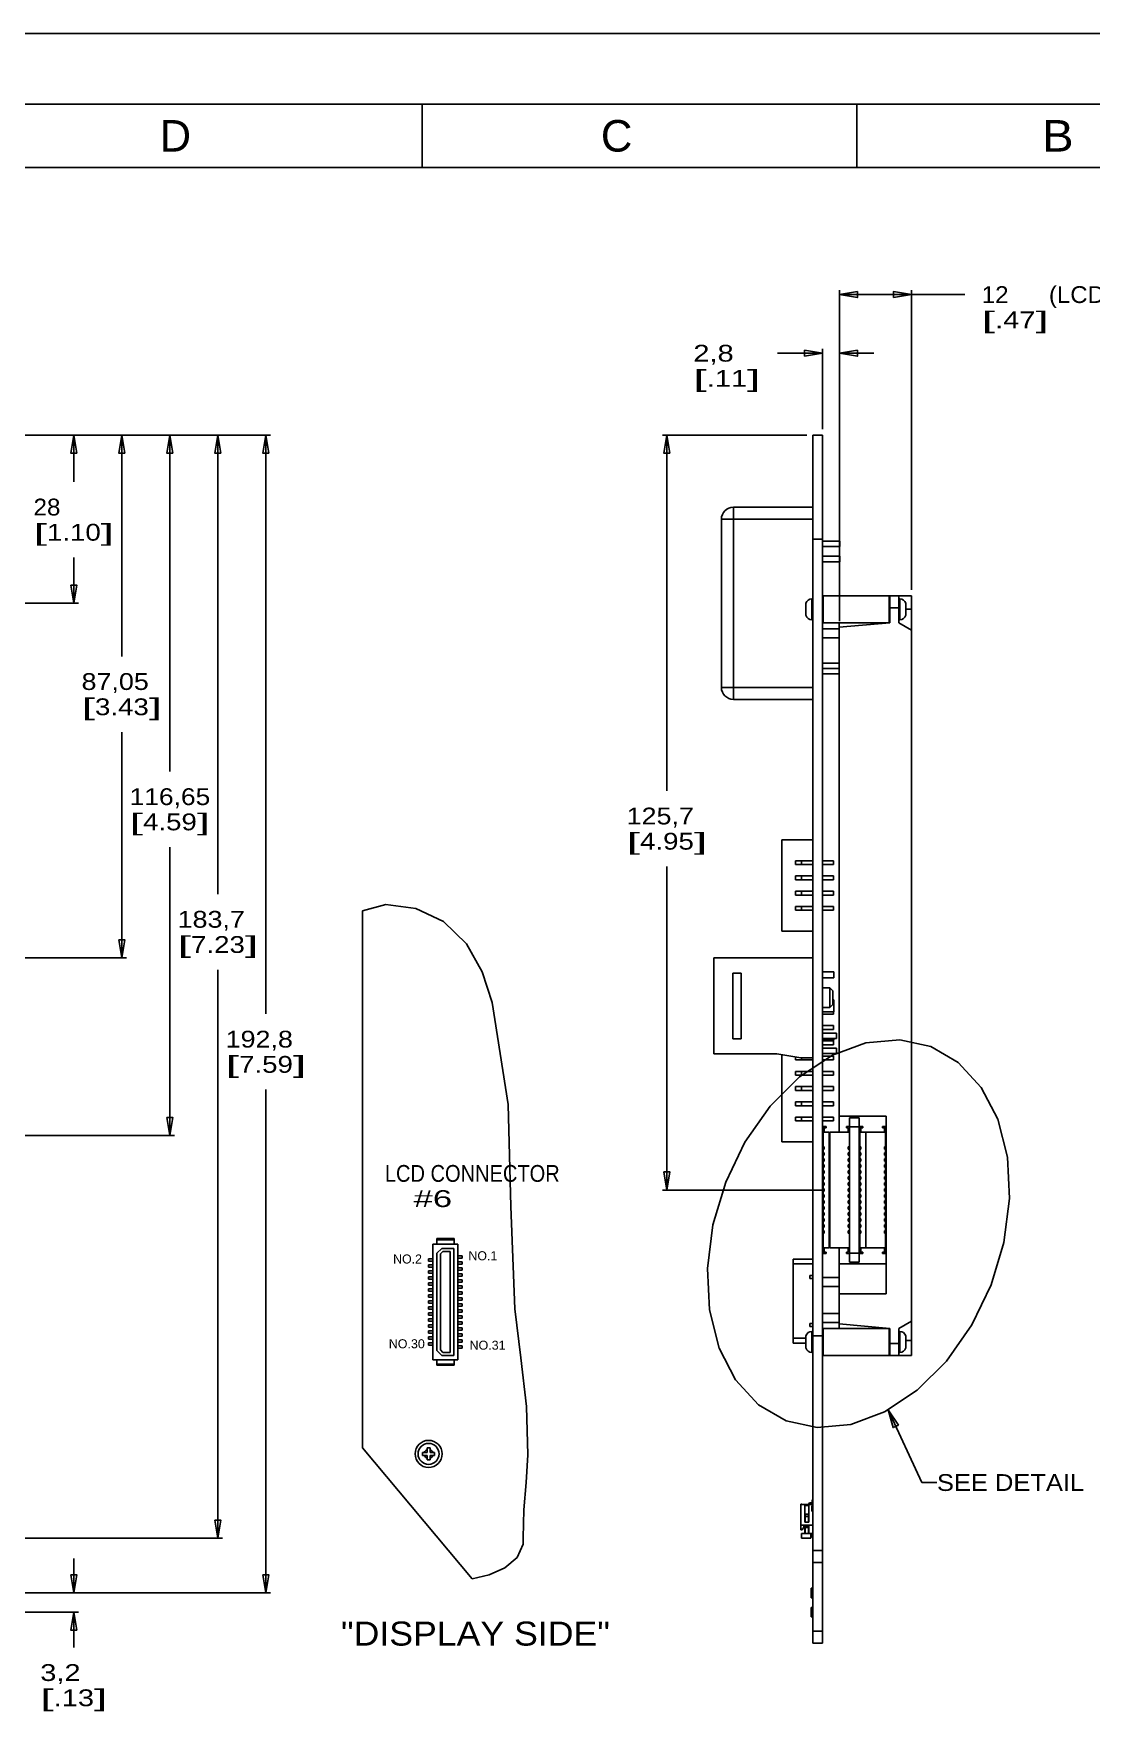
# Model space of a CAD drawing. Extents: x 0 to 187562, y 0 to 215336.
# Drawn here: x 304.3 to 480.5, y 140.6 to 420 of the extents above; entities that cross this region are included whole.
import ezdxf
from ezdxf.enums import TextEntityAlignment as Align

# ---------------------------------------------------------------- set-up
doc = ezdxf.new("R2010")
doc.units = 0
doc.header["$LTSCALE"] = 32.67
doc.header["$MEASUREMENT"] = 0
doc.layers.get('0').update_dxf_attribs({"linetype": 'CONTINUOUS'})
doc.styles.get("Standard").update_dxf_attribs({"font": 'txt', "width": 0.8})
doc.dimstyles.new('DIMSTYLE_1', dxfattribs={"dimtxt": 2.8, "dimasz": 3, "dimexe": 0.18, "dimexo": 0.0625, "dimgap": 0.09, "dimtad": 0, "dimtih": 1, "dimtoh": 1, "dimdsep": 46, "dimtxsty": 'Standard', "dimcen": 0.09, "dimadec": 0, "dimazin": 0, "dimtfac": 1, "dimtofl": 0, "dimtmove": 0, "dimatfit": 3, "dimfxl": 0, "dimtolj": 1, "dimarcsym": 0})

# ---------------------------------------------------------------- blocks, each defined once
blk = doc.blocks.new('*D2')
at = {"color": 2, "linetype": 'Continuous'}
for p, q in [((272.01, 353.12), (311.76, 353.12)), ((311.01, 353.12), (311.01, 345.35)), ((311.01, 325.12), (311.01, 332.75)), ((216.86, 325.12), (311.76, 325.12))]:
    blk.add_line(p, q, dxfattribs=at)
for points in [[(311.51, 350.12), (311.01, 353.12), (310.51, 350.12), (311.51, 350.12)], [(310.51, 328.12), (311.01, 325.12), (311.51, 328.12), (310.51, 328.12)]]:
    blk.add_lwpolyline(points, dxfattribs=at)
for s, width, p, p2 in [('28', 0.96, (304.29, 339.75), (308.77, 339.75)), ('[', 2.4, (304.29, 335.55), (306.53, 335.55)), ('1.10', 1.476923, (306.53, 335.55), (315.49, 335.55)), (']', 2.4, (315.49, 335.55), (317.73, 335.55))]:
    blk.add_text(s, height=2.8, dxfattribs=dict(at, width=width)).set_placement(p, p2, align=Align.FIT)
blk = doc.blocks.new('*D3')
at = {"color": 2, "linetype": 'Continuous'}
for p, q in [((272.01, 353.12), (319.76, 353.12)), ((319.01, 353.12), (319.01, 316.29)), ((319.01, 266.07), (319.01, 303.69)), ((208.82, 266.07), (319.76, 266.07))]:
    blk.add_line(p, q, dxfattribs=at)
for points in [[(319.51, 350.12), (319.01, 353.12), (318.51, 350.12), (319.51, 350.12)], [(318.51, 269.07), (319.01, 266.07), (319.51, 269.07), (318.51, 269.07)]]:
    blk.add_lwpolyline(points, dxfattribs=at)
blk.add_text('87,05', height=2.8, dxfattribs=at).set_placement((312.29, 310.69), (323.49, 310.69), align=Align.FIT)
for s, width, p, p2 in [('[', 2.4, (312.29, 306.49), (314.53, 306.49)), ('3.43', 1.066667, (314.53, 306.49), (323.49, 306.49)), (']', 2.4, (323.49, 306.49), (325.73, 306.49))]:
    blk.add_text(s, height=2.8, dxfattribs=dict(at, width=width)).set_placement(p, p2, align=Align.FIT)
blk = doc.blocks.new('*D5')
at = {"color": 2, "linetype": 'Continuous'}
for p, q in [((272.01, 353.12), (343.76, 353.12)), ((343.01, 353.12), (343.01, 256.74)), ((343.01, 160.32), (343.01, 244.14)), ((198.61, 160.32), (343.76, 160.32))]:
    blk.add_line(p, q, dxfattribs=at)
for points in [[(343.51, 350.12), (343.01, 353.12), (342.51, 350.12), (343.51, 350.12)], [(342.51, 163.32), (343.01, 160.32), (343.51, 163.32), (342.51, 163.32)]]:
    blk.add_lwpolyline(points, dxfattribs=at)
for s, width, p, p2 in [('192,8', 1.043478, (336.29, 251.14), (347.49, 251.14)), ('[', 2.4, (336.29, 246.94), (338.53, 246.94)), ('7.59', 1.066667, (338.53, 246.94), (347.49, 246.94)), (']', 2.4, (347.49, 246.94), (349.73, 246.94))]:
    blk.add_text(s, height=2.8, dxfattribs=dict(at, width=width)).set_placement(p, p2, align=Align.FIT)
blk = doc.blocks.new('*D6')
at = {"color": 2, "linetype": 'Continuous'}
for p, q in [((311.01, 160.32), (311.01, 166.07)), ((198.61, 160.32), (311.76, 160.32)), ((198.61, 157.12), (311.76, 157.12)), ((311.01, 157.12), (311.01, 151.26))]:
    blk.add_line(p, q, dxfattribs=at)
for points in [[(310.51, 163.32), (311.01, 160.32), (311.51, 163.32), (310.51, 163.32)], [(311.51, 154.12), (311.01, 157.12), (310.51, 154.12), (311.51, 154.12)]]:
    blk.add_lwpolyline(points, dxfattribs=at)
for s, width, p, p2 in [('3,2', 1.107692, (305.41, 145.66), (312.13, 145.66)), ('[', 2.4, (305.41, 141.46), (307.65, 141.46)), ('.13', 1.44, (307.65, 141.46), (314.37, 141.46)), (']', 2.4, (314.37, 141.46), (316.61, 141.46))]:
    blk.add_text(s, height=2.8, dxfattribs=dict(at, width=width)).set_placement(p, p2, align=Align.FIT)
blk = doc.blocks.new('*D13')
at = {"color": 2, "linetype": 'Continuous'}
for p, q in [((435.71, 366.77), (428.19, 366.77)), ((435.71, 354.12), (435.71, 367.52)), ((438.51, 322.14), (438.51, 367.52)), ((438.51, 366.77), (444.26, 366.77))]:
    blk.add_line(p, q, dxfattribs=at)
for points in [[(432.71, 366.27), (435.71, 366.77), (432.71, 367.27), (432.71, 366.27)], [(441.51, 367.27), (438.51, 366.77), (441.51, 366.27), (441.51, 367.27)]]:
    blk.add_lwpolyline(points, dxfattribs=at)
for s, width, p, p2 in [('2,8', 1.107692, (414.19, 365.37), (420.91, 365.37)), ('[', 2.4, (414.19, 361.17), (416.43, 361.17)), ('.11', 1.8, (416.43, 361.17), (423.15, 361.17)), (']', 2.4, (423.15, 361.17), (425.39, 361.17))]:
    blk.add_text(s, height=2.8, dxfattribs=dict(at, width=width)).set_placement(p, p2, align=Align.FIT)
blk = doc.blocks.new('*D14')
at = {"color": 2, "linetype": 'Continuous'}
for p, q in [((438.51, 322.14), (438.51, 377.28)), ((450.51, 327.37), (450.51, 377.28)), ((438.51, 376.53), (444.51, 376.53)), ((450.51, 376.53), (444.51, 376.53)), ((444.51, 376.53), (459.42, 376.53))]:
    blk.add_line(p, q, dxfattribs=at)
for points in [[(441.51, 377.03), (438.51, 376.53), (441.51, 376.03), (441.51, 377.03)], [(447.51, 376.03), (450.51, 376.53), (447.51, 377.03), (447.51, 376.03)]]:
    blk.add_lwpolyline(points, dxfattribs=at)
for s, width, p, p2 in [('12', 1.2, (462.22, 375.13), (466.7, 375.13)), ('(LCD HEIGHT)', 0.9, (473.42, 375.13), (500.3, 375.13)), ('[', 2.4, (462.22, 370.93), (464.46, 370.93)), ('.47', 1.2, (464.46, 370.93), (471.18, 370.93)), (']', 2.4, (471.18, 370.93), (473.42, 370.93))]:
    blk.add_text(s, height=2.8, dxfattribs=dict(at, width=width)).set_placement(p, p2, align=Align.FIT)
blk = doc.blocks.new('*D18')
at = {"color": 2, "linetype": 'Continuous'}
for p, q in [((272.01, 353.12), (327.76, 353.12)), ((327.01, 353.12), (327.01, 297.12)), ((327.01, 236.47), (327.01, 284.52)), ((288.21, 236.47), (327.76, 236.47))]:
    blk.add_line(p, q, dxfattribs=at)
for points in [[(327.51, 350.12), (327.01, 353.12), (326.51, 350.12), (327.51, 350.12)], [(326.51, 239.47), (327.01, 236.47), (327.51, 239.47), (326.51, 239.47)]]:
    blk.add_lwpolyline(points, dxfattribs=at)
for s, width, p, p2 in [('116,65', 1.066667, (320.29, 291.52), (333.73, 291.52)), ('[', 2.4, (320.29, 287.32), (322.53, 287.32)), ('4.59', 1.066667, (322.53, 287.32), (331.49, 287.32)), (']', 2.4, (331.49, 287.32), (333.73, 287.32))]:
    blk.add_text(s, height=2.8, dxfattribs=dict(at, width=width)).set_placement(p, p2, align=Align.FIT)
blk = doc.blocks.new('*D19')
at = {"color": 2, "linetype": 'Continuous'}
for p, q in [((272.01, 353.12), (335.76, 353.12)), ((335.01, 353.12), (335.01, 276.7)), ((335.01, 169.42), (335.01, 264.1)), ((165.49, 169.42), (335.76, 169.42))]:
    blk.add_line(p, q, dxfattribs=at)
for points in [[(335.51, 350.12), (335.01, 353.12), (334.51, 350.12), (335.51, 350.12)], [(334.51, 172.42), (335.01, 169.42), (335.51, 172.42), (334.51, 172.42)]]:
    blk.add_lwpolyline(points, dxfattribs=at)
for s, width, p, p2 in [('183,7', 1.043478, (328.29, 271.1), (339.49, 271.1)), ('[', 2.4, (328.29, 266.9), (330.53, 266.9)), ('7.23', 1.066667, (330.53, 266.9), (339.49, 266.9)), (']', 2.4, (339.49, 266.9), (341.73, 266.9))]:
    blk.add_text(s, height=2.8, dxfattribs=dict(at, width=width)).set_placement(p, p2, align=Align.FIT)
blk = doc.blocks.new('*D23')
at = {"color": 2, "linetype": 'Continuous'}
for p, q in [((433.11, 353.12), (409.05, 353.12)), ((409.8, 353.12), (409.8, 293.9)), ((409.8, 227.42), (409.8, 281.3)), ((435.91, 227.42), (409.05, 227.42))]:
    blk.add_line(p, q, dxfattribs=at)
for points in [[(410.3, 350.12), (409.8, 353.12), (409.3, 350.12), (410.3, 350.12)], [(409.3, 230.42), (409.8, 227.42), (410.3, 230.42), (409.3, 230.42)]]:
    blk.add_lwpolyline(points, dxfattribs=at)
for s, width, p, p2 in [('125,7', 1.043478, (403.08, 288.3), (414.28, 288.3)), ('[', 2.4, (403.08, 284.1), (405.32, 284.1)), ('4.95', 1.066667, (405.32, 284.1), (414.28, 284.1)), (']', 2.4, (414.28, 284.1), (416.52, 284.1))]:
    blk.add_text(s, height=2.8, dxfattribs=dict(at, width=width)).set_placement(p, p2, align=Align.FIT)

msp = doc.modelspace()

# ---------------------------------------------------------------- linework, layer by layer
at = {"color": 7, "linetype": 'Continuous'}
for p, q in [((0, 420), (594, 420)), ((434.106, 151.972), (434.106, 353.123)), ((434.106, 353.123), (435.706, 353.123)), ((435.706, 353.123), (435.706, 151.972)), ((420.866, 309.123), (420.866, 341.123)), ((420.866, 341.123), (434.106, 341.123)), ((418.866, 311.123), (418.866, 339.123)), ((418.866, 339.123), (434.106, 339.123)), ((434.106, 335.802), (435.706, 335.802)), ((435.706, 335.493), (438.606, 335.493)), ((438.606, 335.493), (438.606, 334.593)), ((435.706, 334.593), (438.606, 334.593)), ((435.706, 332.953), (438.606, 332.953)), ((438.606, 332.953), (438.606, 332.053)), ((435.706, 332.053), (438.606, 332.053)), ((432.906, 324.83), (432.906, 324.373)), ((432.906, 324.373), (432.947, 324.373)), ((432.938, 325.123), (432.947, 325.123)), ((433.906, 322.373), (433.906, 325.873)), ((433.906, 325.873), (434.106, 325.873)), ((435.706, 325.123), (435.806, 325.123)), ((435.806, 321.873), (435.806, 326.373)), ((435.806, 326.373), (450.506, 326.373)), ((446.806, 321.873), (446.806, 326.373)), ((446.906, 325.123), (446.806, 325.123)), ((446.906, 321.873), (446.906, 326.373)), ((448.406, 324.373), (446.906, 324.373)), ((448.406, 321.873), (448.406, 326.373)), ((448.606, 325.873), (448.406, 325.873)), ((448.606, 325.873), (448.606, 322.373)), ((449.566, 325.123), (449.575, 325.123)), ((449.566, 324.373), (449.606, 324.373)), ((450.506, 324.123), (449.575, 324.123)), ((449.606, 324.83), (449.606, 324.373)), ((450.506, 199.873), (450.506, 326.373)), ((432.906, 323.873), (432.906, 323.416)), ((432.947, 323.873), (432.906, 323.873)), ((432.947, 323.123), (432.938, 323.123)), ((433.906, 322.373), (434.106, 322.373)), ((435.706, 323.123), (435.806, 323.123)), ((446.806, 321.873), (435.806, 321.873)), ((438.506, 237.073), (438.506, 321.873)), ((438.506, 321.138), (446.906, 321.873)), ((446.906, 323.123), (446.806, 323.123)), ((448.606, 322.373), (448.406, 322.373)), ((450.506, 320.661), (448.406, 321.873)), ((449.606, 323.873), (449.566, 323.873)), ((449.575, 323.123), (449.566, 323.123)), ((449.606, 323.873), (449.606, 323.416)), ((438.506, 320.873), (435.706, 320.873)), ((438.506, 319.373), (435.706, 319.373)), ((435.706, 315.173), (438.506, 315.173)), ((435.706, 314.273), (438.506, 314.273)), ((438.506, 313.373), (435.706, 313.373)), ((418.866, 311.123), (434.106, 311.123)), ((420.866, 309.123), (434.106, 309.123)), ((428.946, 270.503), (428.946, 285.743)), ((434.106, 285.743), (428.946, 285.743)), ((431.206, 282.253), (431.206, 281.613)), ((434.106, 282.253), (431.206, 282.253)), ((432.206, 282.253), (432.206, 281.613)), ((437.536, 282.253), (435.706, 282.253)), ((437.536, 282.253), (437.536, 281.613)), ((434.106, 281.613), (431.206, 281.613)), ((431.206, 279.713), (431.206, 279.073)), ((434.106, 279.713), (431.206, 279.713)), ((432.206, 279.713), (432.206, 279.073)), ((437.536, 281.613), (435.706, 281.613)), ((437.536, 279.713), (435.706, 279.713)), ((437.536, 279.713), (437.536, 279.073)), ((434.106, 279.073), (431.206, 279.073)), ((431.206, 277.173), (431.206, 276.533)), ((434.106, 277.173), (431.206, 277.173)), ((432.206, 277.173), (432.206, 276.533)), ((437.536, 279.073), (435.706, 279.073)), ((437.536, 277.173), (435.706, 277.173)), ((437.536, 277.173), (437.536, 276.533)), ((359.091, 273.921), (362.953, 274.976)), ((359.091, 273.921), (359.091, 184.477)), ((362.953, 274.976), (367.962, 274.313)), ((367.962, 274.313), (372.602, 272.155)), ((434.106, 276.533), (431.206, 276.533)), ((431.206, 274.633), (431.206, 273.993)), ((434.106, 274.633), (431.206, 274.633)), ((434.106, 273.993), (431.206, 273.993)), ((432.206, 274.633), (432.206, 273.993)), ((437.536, 276.533), (435.706, 276.533)), ((437.536, 274.633), (435.706, 274.633)), ((437.536, 273.993), (435.706, 273.993)), ((437.536, 274.633), (437.536, 273.993)), ((372.602, 272.155), (376.432, 268.434)), ((376.432, 268.434), (378.996, 263.778)), ((434.106, 270.503), (428.946, 270.503)), ((417.596, 250.073), (417.596, 266.073)), ((434.106, 266.073), (417.596, 266.073)), ((378.996, 263.778), (380.705, 258.651)), ((420.766, 263.533), (420.766, 252.613)), ((422.166, 263.533), (420.766, 263.533)), ((422.166, 252.613), (422.166, 263.533)), ((435.706, 263.773), (437.606, 263.773)), ((435.706, 262.773), (437.606, 262.773)), ((437.606, 263.773), (437.606, 262.773)), ((435.706, 261.088), (436.906, 261.088)), ((436.906, 261.088), (436.906, 257.838)), ((436.906, 261.088), (437.406, 260.588)), ((437.406, 260.588), (437.406, 258.338)), ((380.705, 258.651), (383.375, 241.678)), ((435.706, 257.838), (436.906, 257.838)), ((435.706, 257.073), (437.606, 257.073)), ((436.906, 257.838), (437.406, 258.338)), ((437.406, 259.073), (437.606, 259.073)), ((437.536, 257.073), (437.536, 256.693)), ((437.606, 259.073), (437.606, 257.073)), ((437.536, 256.693), (435.706, 256.693)), ((437.536, 254.793), (435.706, 254.793)), ((437.536, 254.793), (437.536, 254.153)), ((420.766, 252.613), (422.166, 252.613)), ((437.536, 254.153), (435.706, 254.153)), ((435.706, 253.557), (438.046, 253.557)), ((435.706, 252.668), (438.046, 252.668)), ((435.706, 252.373), (437.606, 252.373)), ((437.536, 252.253), (435.706, 252.253)), ((437.536, 251.613), (435.706, 251.613)), ((437.536, 252.253), (437.536, 251.613)), ((437.606, 252.668), (437.606, 252.373)), ((438.046, 253.557), (438.046, 252.668)), ((428.106, 250.073), (417.596, 250.073)), ((432.106, 249.433), (428.106, 250.073)), ((428.946, 235.423), (428.946, 249.939)), ((431.206, 249.577), (431.206, 249.073)), ((434.106, 249.073), (431.206, 249.073)), ((434.106, 249.433), (432.106, 249.433)), ((432.206, 249.433), (432.206, 249.073)), ((435.706, 251.017), (438.046, 251.017)), ((435.706, 250.128), (438.046, 250.128)), ((437.536, 249.713), (435.706, 249.713)), ((437.536, 249.073), (435.706, 249.073)), ((437.536, 249.713), (437.536, 249.073)), ((438.046, 251.017), (438.046, 250.128)), ((431.206, 247.173), (431.206, 246.533)), ((434.106, 247.173), (431.206, 247.173)), ((434.106, 246.533), (431.206, 246.533)), ((432.206, 247.173), (432.206, 246.533)), ((437.536, 247.173), (435.706, 247.173)), ((437.536, 246.533), (435.706, 246.533)), ((437.536, 247.173), (437.536, 246.533)), ((434.106, 244.633), (431.206, 244.633)), ((431.206, 244.633), (431.206, 243.993)), ((434.106, 243.993), (431.206, 243.993)), ((432.206, 244.633), (432.206, 243.993)), ((437.536, 244.633), (435.706, 244.633)), ((437.536, 243.993), (435.706, 243.993)), ((437.536, 244.633), (437.536, 243.993)), ((383.375, 241.678), (383.813, 224.649)), ((434.106, 242.093), (431.206, 242.093)), ((431.206, 242.093), (431.206, 241.453)), ((434.106, 241.453), (431.206, 241.453)), ((432.206, 242.093), (432.206, 241.453)), ((437.536, 242.093), (435.706, 242.093)), ((437.536, 241.453), (435.706, 241.453)), ((437.536, 242.093), (437.536, 241.453)), ((434.106, 239.553), (431.206, 239.553)), ((431.206, 239.553), (431.206, 238.913)), ((434.106, 238.913), (431.206, 238.913)), ((432.206, 239.553), (432.206, 238.913)), ((437.536, 239.553), (435.706, 239.553)), ((437.536, 238.913), (435.706, 238.913)), ((436.306, 237.973), (435.806, 237.973)), ((435.806, 216.873), (435.806, 237.973)), ((436.006, 237.773), (436.306, 237.773)), ((436.006, 237.073), (436.006, 237.773)), ((436.306, 237.773), (436.306, 237.973)), ((437.536, 239.553), (437.536, 238.913)), ((438.506, 239.723), (446.306, 239.723)), ((439.706, 237.973), (440.206, 237.973)), ((439.706, 237.773), (439.706, 237.973)), ((440.006, 237.773), (439.706, 237.773)), ((440.006, 237.073), (440.006, 237.773)), ((440.206, 239.423), (441.806, 239.423)), ((440.206, 215.423), (440.206, 239.423)), ((440.206, 237.923), (441.806, 237.923)), ((441.806, 215.423), (441.806, 239.423)), ((442.406, 237.973), (441.906, 237.973)), ((441.906, 216.873), (441.906, 237.973)), ((442.106, 237.773), (442.406, 237.773)), ((442.106, 237.073), (442.106, 237.773)), ((442.406, 237.773), (442.406, 237.973)), ((445.706, 237.973), (446.206, 237.973)), ((445.706, 237.773), (445.706, 237.973)), ((446.006, 237.773), (445.706, 237.773)), ((446.006, 237.073), (446.006, 237.773)), ((446.206, 216.873), (446.206, 237.973)), ((446.306, 210.123), (446.306, 239.723)), ((434.106, 235.423), (428.946, 235.423)), ((435.706, 237.073), (436.806, 237.073)), ((435.806, 235.873), (435.706, 235.873)), ((436.806, 237.073), (436.806, 217.773)), ((436.906, 236.323), (436.806, 236.323)), ((436.906, 235.53), (436.806, 235.53)), ((440.206, 237.073), (436.906, 237.073)), ((436.906, 217.773), (436.906, 237.073)), ((441.806, 237.073), (446.206, 237.073)), ((441.906, 235.873), (441.806, 235.873)), ((442.906, 237.073), (442.906, 217.773)), ((435.806, 234.623), (436.006, 234.623)), ((435.806, 234.223), (436.006, 234.223)), ((435.806, 233.623), (436.006, 233.623)), ((435.806, 233.223), (436.006, 233.223)), ((435.806, 232.623), (436.006, 232.623)), ((435.806, 232.223), (436.006, 232.223)), ((436.006, 234.623), (436.006, 234.223)), ((436.006, 233.623), (436.006, 233.223)), ((436.006, 232.623), (436.006, 232.223)), ((440.206, 234.623), (440.006, 234.623)), ((440.006, 234.223), (440.006, 234.623)), ((440.206, 234.223), (440.006, 234.223)), ((440.206, 233.623), (440.006, 233.623)), ((440.006, 233.223), (440.006, 233.623)), ((440.206, 233.223), (440.006, 233.223)), ((440.206, 232.623), (440.006, 232.623)), ((440.006, 232.223), (440.006, 232.623)), ((440.206, 232.223), (440.006, 232.223)), ((441.906, 234.623), (442.106, 234.623)), ((441.906, 234.223), (442.106, 234.223)), ((441.906, 233.623), (442.106, 233.623)), ((441.906, 233.223), (442.106, 233.223)), ((441.906, 232.623), (442.106, 232.623)), ((441.906, 232.223), (442.106, 232.223)), ((442.106, 234.623), (442.106, 234.223)), ((442.106, 233.623), (442.106, 233.223)), ((442.106, 232.623), (442.106, 232.223)), ((446.206, 234.623), (446.006, 234.623)), ((446.006, 234.223), (446.006, 234.623)), ((446.206, 234.223), (446.006, 234.223)), ((446.206, 233.623), (446.006, 233.623)), ((446.006, 233.223), (446.006, 233.623)), ((446.206, 233.223), (446.006, 233.223)), ((446.206, 232.623), (446.006, 232.623)), ((446.006, 232.223), (446.006, 232.623)), ((446.206, 232.223), (446.006, 232.223)), ((435.806, 231.623), (436.006, 231.623)), ((435.806, 231.223), (436.006, 231.223)), ((435.806, 230.623), (436.006, 230.623)), ((435.806, 230.223), (436.006, 230.223)), ((435.806, 229.623), (436.006, 229.623)), ((435.806, 229.223), (436.006, 229.223)), ((436.006, 231.623), (436.006, 231.223)), ((436.006, 230.623), (436.006, 230.223)), ((436.006, 229.623), (436.006, 229.223)), ((440.206, 231.623), (440.006, 231.623)), ((440.006, 231.223), (440.006, 231.623)), ((440.206, 231.223), (440.006, 231.223)), ((440.206, 230.623), (440.006, 230.623)), ((440.006, 230.223), (440.006, 230.623)), ((440.206, 230.223), (440.006, 230.223)), ((440.206, 229.623), (440.006, 229.623)), ((440.006, 229.223), (440.006, 229.623)), ((440.206, 229.223), (440.006, 229.223)), ((441.906, 231.623), (442.106, 231.623)), ((441.906, 231.223), (442.106, 231.223)), ((441.906, 230.623), (442.106, 230.623)), ((441.906, 230.223), (442.106, 230.223)), ((441.906, 229.623), (442.106, 229.623)), ((441.906, 229.223), (442.106, 229.223)), ((442.106, 231.623), (442.106, 231.223)), ((442.106, 230.623), (442.106, 230.223)), ((442.106, 229.623), (442.106, 229.223)), ((446.206, 231.623), (446.006, 231.623)), ((446.006, 231.223), (446.006, 231.623)), ((446.206, 231.223), (446.006, 231.223)), ((446.206, 230.623), (446.006, 230.623)), ((446.006, 230.223), (446.006, 230.623)), ((446.206, 230.223), (446.006, 230.223)), ((446.206, 229.623), (446.006, 229.623)), ((446.006, 229.223), (446.006, 229.623)), ((446.206, 229.223), (446.006, 229.223)), ((435.806, 228.623), (436.006, 228.623)), ((435.806, 228.223), (436.006, 228.223)), ((435.806, 227.623), (436.006, 227.623)), ((435.806, 227.223), (436.006, 227.223)), ((435.806, 226.623), (436.006, 226.623)), ((436.006, 228.623), (436.006, 228.223)), ((436.006, 227.623), (436.006, 227.223)), ((436.006, 226.623), (436.006, 226.223)), ((440.206, 228.623), (440.006, 228.623)), ((440.006, 228.223), (440.006, 228.623)), ((440.206, 228.223), (440.006, 228.223)), ((440.206, 227.623), (440.006, 227.623)), ((440.006, 227.223), (440.006, 227.623)), ((440.206, 227.223), (440.006, 227.223)), ((440.206, 226.623), (440.006, 226.623)), ((440.006, 226.223), (440.006, 226.623)), ((441.906, 228.623), (442.106, 228.623)), ((441.906, 228.223), (442.106, 228.223)), ((441.906, 227.623), (442.106, 227.623)), ((441.906, 227.223), (442.106, 227.223)), ((441.906, 226.623), (442.106, 226.623)), ((442.106, 228.623), (442.106, 228.223)), ((442.106, 227.623), (442.106, 227.223)), ((442.106, 226.623), (442.106, 226.223)), ((446.206, 228.623), (446.006, 228.623)), ((446.006, 228.223), (446.006, 228.623)), ((446.206, 228.223), (446.006, 228.223)), ((446.206, 227.623), (446.006, 227.623)), ((446.006, 227.223), (446.006, 227.623)), ((446.206, 227.223), (446.006, 227.223)), ((446.206, 226.623), (446.006, 226.623)), ((446.006, 226.223), (446.006, 226.623)), ((383.813, 224.649), (384.486, 207.605)), ((435.806, 226.223), (436.006, 226.223)), ((435.806, 225.623), (436.006, 225.623)), ((435.806, 225.223), (436.006, 225.223)), ((435.806, 224.623), (436.006, 224.623)), ((435.806, 224.223), (436.006, 224.223)), ((435.806, 223.623), (436.006, 223.623)), ((436.006, 225.623), (436.006, 225.223)), ((436.006, 224.623), (436.006, 224.223)), ((436.006, 223.623), (436.006, 223.223)), ((440.206, 226.223), (440.006, 226.223)), ((440.206, 225.623), (440.006, 225.623)), ((440.006, 225.223), (440.006, 225.623)), ((440.206, 225.223), (440.006, 225.223)), ((440.206, 224.623), (440.006, 224.623)), ((440.006, 224.223), (440.006, 224.623)), ((440.206, 224.223), (440.006, 224.223)), ((440.206, 223.623), (440.006, 223.623)), ((440.006, 223.223), (440.006, 223.623)), ((441.906, 226.223), (442.106, 226.223)), ((441.906, 225.623), (442.106, 225.623)), ((441.906, 225.223), (442.106, 225.223)), ((441.906, 224.623), (442.106, 224.623)), ((441.906, 224.223), (442.106, 224.223)), ((441.906, 223.623), (442.106, 223.623)), ((442.106, 225.623), (442.106, 225.223)), ((442.106, 224.623), (442.106, 224.223)), ((442.106, 223.623), (442.106, 223.223)), ((446.206, 226.223), (446.006, 226.223)), ((446.206, 225.623), (446.006, 225.623)), ((446.006, 225.223), (446.006, 225.623)), ((446.206, 225.223), (446.006, 225.223)), ((446.206, 224.623), (446.006, 224.623)), ((446.006, 224.223), (446.006, 224.623)), ((446.206, 224.223), (446.006, 224.223)), ((446.206, 223.623), (446.006, 223.623)), ((446.006, 223.223), (446.006, 223.623)), ((435.806, 223.223), (436.006, 223.223)), ((435.806, 222.623), (436.006, 222.623)), ((435.806, 222.223), (436.006, 222.223)), ((435.806, 221.623), (436.006, 221.623)), ((435.806, 221.223), (436.006, 221.223)), ((436.006, 222.623), (436.006, 222.223)), ((436.006, 221.623), (436.006, 221.223)), ((440.206, 223.223), (440.006, 223.223)), ((440.206, 222.623), (440.006, 222.623)), ((440.006, 222.223), (440.006, 222.623)), ((440.206, 222.223), (440.006, 222.223)), ((440.206, 221.623), (440.006, 221.623)), ((440.006, 221.223), (440.006, 221.623)), ((440.206, 221.223), (440.006, 221.223)), ((441.906, 223.223), (442.106, 223.223)), ((441.906, 222.623), (442.106, 222.623)), ((441.906, 222.223), (442.106, 222.223)), ((441.906, 221.623), (442.106, 221.623)), ((441.906, 221.223), (442.106, 221.223)), ((442.106, 222.623), (442.106, 222.223)), ((442.106, 221.623), (442.106, 221.223)), ((446.206, 223.223), (446.006, 223.223)), ((446.206, 222.623), (446.006, 222.623)), ((446.006, 222.223), (446.006, 222.623)), ((446.206, 222.223), (446.006, 222.223)), ((446.206, 221.623), (446.006, 221.623)), ((446.006, 221.223), (446.006, 221.623)), ((446.206, 221.223), (446.006, 221.223)), ((370.791, 218.427), (370.791, 199.127)), ((374.991, 218.427), (370.791, 218.427)), ((374.341, 219.327), (371.441, 219.327)), ((371.441, 218.427), (371.441, 219.327)), ((374.341, 219.127), (371.441, 219.127)), ((374.341, 218.427), (374.341, 219.327)), ((374.991, 199.127), (374.991, 218.427)), ((435.806, 218.973), (435.706, 218.973)), ((435.806, 220.623), (436.006, 220.623)), ((435.806, 220.223), (436.006, 220.223)), ((436.006, 220.623), (436.006, 220.223)), ((436.906, 219.316), (436.806, 219.316)), ((436.906, 218.523), (436.806, 218.523)), ((440.206, 220.623), (440.006, 220.623)), ((440.006, 220.223), (440.006, 220.623)), ((440.206, 220.223), (440.006, 220.223)), ((441.906, 218.973), (441.806, 218.973)), ((441.906, 220.623), (442.106, 220.623)), ((441.906, 220.223), (442.106, 220.223)), ((442.106, 220.623), (442.106, 220.223)), ((446.206, 220.623), (446.006, 220.623)), ((446.006, 220.223), (446.006, 220.623)), ((446.206, 220.223), (446.006, 220.223)), ((370.791, 215.977), (370.091, 215.977)), ((370.091, 215.977), (370.091, 215.577)), ((370.091, 215.577), (370.791, 215.577)), ((371.491, 216.884), (372.284, 217.677)), ((371.491, 200.669), (371.491, 216.884)), ((372.491, 217.177), (372.091, 216.777)), ((372.091, 216.777), (372.091, 200.777)), ((372.284, 217.677), (374.291, 217.677)), ((373.691, 217.177), (372.491, 217.177)), ((373.691, 200.377), (373.691, 217.177)), ((374.291, 217.677), (374.291, 199.877)), ((375.691, 216.477), (374.991, 216.477)), ((374.991, 216.077), (375.691, 216.077)), ((375.691, 215.477), (374.991, 215.477)), ((375.691, 216.077), (375.691, 216.477)), ((375.691, 215.077), (375.691, 215.477)), ((434.106, 215.923), (430.806, 215.923)), ((430.806, 201.923), (430.806, 215.923)), ((435.706, 217.773), (436.806, 217.773)), ((436.306, 216.873), (435.806, 216.873)), ((436.006, 217.773), (436.006, 217.073)), ((436.006, 217.073), (436.306, 217.073)), ((436.306, 217.073), (436.306, 216.873)), ((440.206, 217.773), (436.906, 217.773)), ((438.506, 204.373), (438.506, 217.773)), ((440.006, 217.073), (439.706, 217.073)), ((439.706, 217.073), (439.706, 216.873)), ((439.706, 216.873), (440.206, 216.873)), ((440.006, 217.773), (440.006, 217.073)), ((440.206, 216.923), (441.806, 216.923)), ((440.206, 215.423), (441.806, 215.423)), ((441.806, 217.773), (446.206, 217.773)), ((442.406, 216.873), (441.906, 216.873)), ((442.106, 217.773), (442.106, 217.073)), ((442.106, 217.073), (442.406, 217.073)), ((442.406, 217.073), (442.406, 216.873)), ((446.006, 217.073), (445.706, 217.073)), ((445.706, 217.073), (445.706, 216.873)), ((445.706, 216.873), (446.206, 216.873)), ((446.006, 217.773), (446.006, 217.073)), ((370.091, 214.977), (370.091, 214.577)), ((370.791, 214.977), (370.091, 214.977)), ((370.091, 214.577), (370.791, 214.577)), ((370.091, 213.977), (370.091, 213.577)), ((370.791, 213.977), (370.091, 213.977)), ((370.091, 213.577), (370.791, 213.577)), ((370.091, 212.977), (370.091, 212.577)), ((370.791, 212.977), (370.091, 212.977)), ((370.091, 212.577), (370.791, 212.577)), ((374.991, 215.077), (375.691, 215.077)), ((375.691, 214.477), (374.991, 214.477)), ((374.991, 214.077), (375.691, 214.077)), ((375.691, 213.477), (374.991, 213.477)), ((374.991, 213.077), (375.691, 213.077)), ((375.691, 212.477), (374.991, 212.477)), ((375.691, 214.077), (375.691, 214.477)), ((375.691, 213.077), (375.691, 213.477)), ((375.691, 212.077), (375.691, 212.477)), ((430.806, 215.123), (434.106, 215.123)), ((434.106, 213.173), (433.606, 213.173)), ((433.606, 213.173), (433.606, 212.673)), ((433.606, 212.673), (434.106, 212.673)), ((438.506, 212.873), (435.706, 212.873)), ((438.506, 215.123), (446.306, 215.123)), ((370.091, 211.977), (370.091, 211.577)), ((370.791, 211.977), (370.091, 211.977)), ((370.091, 211.577), (370.791, 211.577)), ((370.091, 210.977), (370.091, 210.577)), ((370.791, 210.977), (370.091, 210.977)), ((370.091, 210.577), (370.791, 210.577)), ((370.091, 209.977), (370.091, 209.577)), ((370.791, 209.977), (370.091, 209.977)), ((370.091, 209.577), (370.791, 209.577)), ((374.991, 212.077), (375.691, 212.077)), ((375.691, 211.477), (374.991, 211.477)), ((374.991, 211.077), (375.691, 211.077)), ((375.691, 210.477), (374.991, 210.477)), ((374.991, 210.077), (375.691, 210.077)), ((375.691, 211.077), (375.691, 211.477)), ((375.691, 210.077), (375.691, 210.477)), ((438.506, 211.373), (435.706, 211.373)), ((438.506, 210.123), (446.306, 210.123)), ((370.091, 208.977), (370.091, 208.577)), ((370.791, 208.977), (370.091, 208.977)), ((370.091, 208.577), (370.791, 208.577)), ((370.091, 207.977), (370.091, 207.577)), ((370.791, 207.977), (370.091, 207.977)), ((370.091, 207.577), (370.791, 207.577)), ((370.091, 206.977), (370.091, 206.577)), ((370.791, 206.977), (370.091, 206.977)), ((375.691, 209.477), (374.991, 209.477)), ((374.991, 209.077), (375.691, 209.077)), ((375.691, 208.477), (374.991, 208.477)), ((374.991, 208.077), (375.691, 208.077)), ((375.691, 207.477), (374.991, 207.477)), ((374.991, 207.077), (375.691, 207.077)), ((375.691, 209.077), (375.691, 209.477)), ((375.691, 208.077), (375.691, 208.477)), ((375.691, 207.077), (375.691, 207.477)), ((384.486, 207.605), (385.454, 199.486)), ((438.506, 206.873), (435.706, 206.873)), ((370.091, 206.577), (370.791, 206.577)), ((370.091, 205.977), (370.091, 205.577)), ((370.791, 205.977), (370.091, 205.977)), ((370.091, 205.577), (370.791, 205.577)), ((370.091, 204.977), (370.091, 204.577)), ((370.791, 204.977), (370.091, 204.977)), ((370.091, 204.577), (370.791, 204.577)), ((370.091, 203.977), (370.091, 203.577)), ((370.791, 203.977), (370.091, 203.977)), ((375.691, 206.477), (374.991, 206.477)), ((374.991, 206.077), (375.691, 206.077)), ((375.691, 205.477), (374.991, 205.477)), ((374.991, 205.077), (375.691, 205.077)), ((375.691, 204.477), (374.991, 204.477)), ((374.991, 204.077), (375.691, 204.077)), ((375.691, 206.077), (375.691, 206.477)), ((375.691, 205.077), (375.691, 205.477)), ((375.691, 204.077), (375.691, 204.477)), ((434.106, 205.173), (433.606, 205.173)), ((433.606, 205.173), (433.606, 204.673)), ((433.606, 204.673), (434.106, 204.673)), ((438.506, 205.373), (435.706, 205.373)), ((446.806, 204.373), (435.806, 204.373)), ((435.806, 199.873), (435.806, 204.373)), ((438.506, 205.108), (446.906, 204.373)), ((446.806, 199.873), (446.806, 204.373)), ((446.906, 199.873), (446.906, 204.373)), ((450.506, 205.585), (448.406, 204.373)), ((448.406, 199.873), (448.406, 204.373)), ((370.091, 203.577), (370.791, 203.577)), ((370.091, 202.977), (370.091, 202.577)), ((370.791, 202.977), (370.091, 202.977)), ((370.091, 202.577), (370.791, 202.577)), ((370.091, 201.977), (370.091, 201.577)), ((370.791, 201.977), (370.091, 201.977)), ((370.091, 201.577), (370.791, 201.577)), ((375.691, 203.477), (374.991, 203.477)), ((374.991, 203.077), (375.691, 203.077)), ((375.691, 202.477), (374.991, 202.477)), ((374.991, 202.077), (375.691, 202.077)), ((375.691, 201.477), (374.991, 201.477)), ((375.691, 203.077), (375.691, 203.477)), ((375.691, 202.077), (375.691, 202.477)), ((375.691, 201.077), (375.691, 201.477)), ((432.906, 202.723), (430.806, 202.723)), ((430.806, 201.923), (432.944, 201.923)), ((432.906, 202.83), (432.906, 202.373)), ((432.906, 202.373), (432.947, 202.373)), ((432.947, 201.873), (432.906, 201.873)), ((432.906, 201.873), (432.906, 201.416)), ((432.938, 203.123), (432.947, 203.123)), ((433.906, 203.873), (434.106, 203.873)), ((433.906, 200.373), (433.906, 203.873)), ((434.106, 203.123), (435.806, 203.123)), ((446.906, 203.123), (446.806, 203.123)), ((448.406, 201.873), (446.906, 201.873)), ((448.606, 203.873), (448.406, 203.873)), ((448.606, 203.873), (448.606, 200.373)), ((449.566, 203.123), (449.575, 203.123)), ((449.566, 202.373), (450.506, 202.373)), ((449.606, 201.873), (449.566, 201.873)), ((449.606, 202.83), (449.606, 202.373)), ((449.606, 201.873), (449.606, 201.416)), ((370.791, 199.127), (374.991, 199.127)), ((371.441, 199.127), (371.441, 198.227)), ((374.341, 198.427), (371.441, 198.427)), ((372.284, 199.877), (371.491, 200.669)), ((372.091, 200.777), (372.491, 200.377)), ((374.291, 199.877), (372.284, 199.877)), ((372.491, 200.377), (373.691, 200.377)), ((374.341, 199.127), (374.341, 198.227)), ((374.991, 201.077), (375.691, 201.077)), ((385.454, 199.486), (386.39, 191.381)), ((432.947, 201.123), (432.938, 201.123)), ((433.906, 200.373), (434.106, 200.373)), ((435.706, 201.123), (435.806, 201.123)), ((435.806, 199.873), (450.506, 199.873)), ((446.906, 201.123), (446.806, 201.123)), ((448.606, 200.373), (448.406, 200.373)), ((449.575, 201.123), (449.566, 201.123)), ((374.341, 198.227), (371.441, 198.227)), ((386.39, 191.381), (386.647, 183.297)), ((359.091, 184.477), (377.379, 162.682)), ((369.841, 183.727), (369.841, 184.477)), ((369.841, 184.477), (370.341, 184.477)), ((370.341, 184.477), (370.341, 183.727)), ((369.091, 183.227), (369.091, 183.727)), ((369.091, 183.727), (369.841, 183.727)), ((369.091, 183.227), (369.841, 183.227)), ((369.841, 182.477), (369.841, 183.227)), ((370.341, 182.477), (369.841, 182.477)), ((370.341, 183.727), (371.091, 183.727)), ((370.341, 183.227), (370.341, 182.477)), ((370.341, 183.227), (371.091, 183.227)), ((371.091, 183.727), (371.091, 183.227)), ((386.647, 183.297), (386.325, 178.733)), ((386.325, 178.733), (385.936, 174.151)), ((385.936, 174.151), (385.836, 169.523)), ((432.206, 175.123), (432.106, 175.123)), ((432.106, 170.823), (432.106, 175.123)), ((432.306, 175.023), (432.206, 175.123)), ((432.306, 175.023), (434.106, 175.023)), ((432.781, 172.123), (432.781, 175.023)), ((433.431, 174.873), (432.781, 174.873)), ((432.906, 173.423), (432.831, 173.073)), ((433.307, 173.423), (432.906, 173.423)), ((433.381, 173.073), (433.307, 173.423)), ((433.566, 175.323), (433.366, 175.123)), ((433.366, 175.023), (433.366, 175.123)), ((433.431, 175.023), (433.431, 172.123)), ((433.566, 175.323), (433.976, 175.323)), ((434.106, 174.823), (433.906, 174.823)), ((433.906, 174.823), (433.906, 173.923)), ((434.106, 174.623), (433.906, 174.623)), ((434.106, 174.423), (433.906, 174.423)), ((434.106, 174.123), (433.906, 174.123)), ((434.106, 173.923), (433.906, 173.923)), ((433.976, 175.823), (434.106, 175.823)), ((433.976, 175.323), (433.976, 175.823)), ((434.106, 171.623), (432.106, 171.623)), ((432.106, 170.923), (432.404, 170.923)), ((432.347, 170.823), (432.106, 170.823)), ((432.347, 170.823), (432.606, 171.273)), ((432.606, 171.273), (432.606, 171.623)), ((433.431, 172.123), (432.781, 172.123)), ((432.781, 171.623), (432.781, 170.223)), ((432.831, 173.073), (433.381, 173.073)), ((432.831, 172.123), (432.831, 173.073)), ((432.831, 171.623), (432.831, 170.223)), ((432.906, 171.223), (432.906, 171.623)), ((432.906, 171.31), (433.306, 171.31)), ((432.906, 171.223), (433.306, 171.223)), ((433.306, 171.223), (433.306, 171.623)), ((433.381, 173.073), (433.381, 172.123)), ((433.381, 170.223), (433.381, 171.623)), ((433.381, 171.473), (433.406, 171.473)), ((433.406, 171.473), (433.406, 170.223)), ((385.836, 168.442), (384.869, 166.226)), ((385.836, 169.523), (385.849, 169.158)), ((385.853, 168.797), (385.836, 168.442)), ((385.849, 169.158), (385.853, 168.797)), ((433.906, 170.223), (432.206, 170.223)), ((432.206, 169.423), (432.206, 170.223)), ((432.206, 169.423), (433.756, 169.423)), ((433.756, 169.423), (433.756, 170.223)), ((433.756, 169.523), (433.906, 169.673)), ((433.906, 170.223), (433.906, 169.673)), ((384.869, 166.226), (382.79, 164.521)), ((434.106, 167.37), (435.706, 167.37)), ((434.106, 165.37), (435.706, 165.37)), ((380.165, 163.311), (377.379, 162.682)), ((382.79, 164.521), (380.165, 163.311)), ((433.826, 161.123), (434.106, 161.123)), ((433.826, 161.123), (433.826, 159.523)), ((433.826, 159.523), (434.106, 159.523)), ((433.826, 157.923), (434.106, 157.923)), ((433.826, 157.923), (433.826, 156.323)), ((433.826, 156.323), (434.106, 156.323)), ((435.706, 153.972), (434.106, 153.972)), ((435.706, 151.972), (434.106, 151.972))]:
    msp.add_line(p, q, dxfattribs=at)
at = {"color": 3, "linetype": 'Continuous'}
for p, q in [((5.703, 408.219), (587.402, 408.219)), ((369.002, 408.219), (369.002, 397.719)), ((441.452, 408.219), (441.452, 397.719)), ((16.203, 397.719), (576.902, 397.719))]:
    msp.add_line(p, q, dxfattribs=at)
at = {"color": 2, "linetype": 'Continuous'}
for p, q in [((446.66, 190.79), (452.27, 178.704)), ((452.27, 178.704), (454.77, 178.704))]:
    msp.add_line(p, q, dxfattribs=at)
for points in [[(429.637, 189.008), (434.815, 187.887), (440.441, 188.384), (446.024, 190.454), (451.494, 194.073), (456.373, 198.922), (460.601, 204.943), (463.807, 211.608), (465.922, 218.696), (466.848, 225.994), (466.504, 232.864), (464.893, 239.222), (462.158, 244.511), (458.331, 248.666), (453.747, 251.322), (448.57, 252.442), (442.943, 251.946), (437.36, 249.875), (431.89, 246.257), (427.011, 241.408), (422.783, 235.387), (419.577, 228.721), (417.462, 221.634), (416.536, 214.336), (416.88, 207.465), (418.491, 201.108), (421.226, 195.819), (425.053, 191.664), (429.637, 189.008)], [(448.376, 188.28), (446.66, 190.79), (447.469, 187.858), (448.376, 188.28)]]:
    msp.add_lwpolyline(points, dxfattribs=at)
at = {"color": 7, "linetype": 'Continuous'}
for radius in [2.25, 1.75]:
    msp.add_circle((370.091, 183.477), radius, dxfattribs=at)
for centre, radius, start, end in [((420.866, 339.123), 2, 90, 180), ((433.906, 324.873), 1, 90, 165.52248), ((448.606, 324.873), 1, 14.47752, 90), ((433.906, 323.373), 1, 194.47752, 270), ((448.606, 323.373), 1, 270, 345.52248), ((420.866, 311.123), 2, 180, 270), ((433.906, 202.873), 1, 90, 165.52248), ((448.606, 202.873), 1, 14.47752, 90), ((433.906, 201.373), 1, 194.47752, 270), ((448.606, 201.373), 1, 270, 345.52248), ((370.091, 183.477), 0.75, 109.47122, 160.52878), ((370.091, 183.477), 0.75, 199.47122, 250.52878), ((370.091, 183.477), 0.75, 19.47122, 70.52878), ((370.091, 183.477), 0.75, 289.47122, 340.52878)]:
    msp.add_arc(centre, radius, start, end, dxfattribs=at)
for points in [[(432.906, 324.83), (432.907, 324.859)], [(432.939, 325.094), (432.932, 325.065), (432.921, 325.006), (432.913, 324.947), (432.908, 324.888), (432.907, 324.859)], [(432.947, 324.373), (432.942, 324.29), (432.939, 324.207), (432.938, 324.123)], [(432.938, 324.123), (432.939, 324.039), (432.942, 323.956), (432.947, 323.873)], [(432.947, 325.123), (432.939, 325.094)], [(449.574, 325.094), (449.566, 325.123)], [(449.575, 324.123), (449.574, 324.207), (449.571, 324.29), (449.566, 324.373)], [(449.566, 323.873), (449.571, 323.956), (449.574, 324.039), (449.575, 324.123)], [(449.606, 324.859), (449.605, 324.888), (449.6, 324.947), (449.592, 325.006), (449.581, 325.065), (449.574, 325.094)], [(449.606, 324.859), (449.606, 324.83)], [(432.906, 323.416), (432.907, 323.387)], [(432.907, 323.387), (432.908, 323.358), (432.913, 323.299), (432.921, 323.24), (432.932, 323.181), (432.939, 323.152)], [(432.939, 323.152), (432.947, 323.123)], [(449.566, 323.123), (449.574, 323.152)], [(449.574, 323.152), (449.581, 323.181), (449.592, 323.24), (449.6, 323.299), (449.605, 323.358), (449.606, 323.387)], [(449.606, 323.416), (449.606, 323.387)], [(432.906, 202.83), (432.907, 202.859)], [(432.906, 201.416), (432.907, 201.387)], [(432.939, 203.094), (432.932, 203.065), (432.921, 203.006), (432.913, 202.947), (432.908, 202.888), (432.907, 202.859)], [(432.907, 201.387), (432.908, 201.358), (432.913, 201.299), (432.921, 201.24), (432.932, 201.181), (432.939, 201.152)], [(432.947, 202.373), (432.942, 202.29), (432.939, 202.207), (432.938, 202.123)], [(432.938, 202.123), (432.939, 202.039), (432.942, 201.956), (432.947, 201.873)], [(432.947, 203.123), (432.939, 203.094)], [(449.574, 203.094), (449.566, 203.123)], [(449.575, 202.123), (449.574, 202.207), (449.571, 202.29), (449.566, 202.373)], [(449.566, 201.873), (449.571, 201.956), (449.574, 202.039), (449.575, 202.123)], [(449.606, 202.859), (449.605, 202.888), (449.6, 202.947), (449.592, 203.006), (449.581, 203.065), (449.574, 203.094)], [(449.574, 201.152), (449.581, 201.181), (449.592, 201.24), (449.6, 201.299), (449.605, 201.358), (449.606, 201.387)], [(449.606, 202.859), (449.606, 202.83)], [(449.606, 201.416), (449.606, 201.387)], [(432.939, 201.152), (432.947, 201.123)], [(449.566, 201.123), (449.574, 201.152)]]:
    msp.add_spline(points, degree=3, dxfattribs=at)

# ---------------------------------------------------------------- texts
at = {"color": 2, "linetype": 'Continuous', "oblique": 0.00002, "width": 1.5}
for s, p, p2 in [('D', (325.289, 400.344), (330.539, 400.344)), ('C', (398.789, 400.344), (404.039, 400.344)), ('B', (472.289, 400.344), (477.539, 400.344))]:
    msp.add_text(s, height=5.25, dxfattribs=at).set_placement(p, p2, align=Align.FIT)
at = {"color": 2, "linetype": 'Continuous'}
for s, height, width, p, p2 in [('LCD CONNECTOR', 2.8, 0.821053, (362.812, 228.781), (391.932, 228.781)), ('   #6', 2.8, 0.857143, (362.812, 224.581), (374.012, 224.581)), ('NO.2', 1.5, 1.066667, (364.188, 215.181), (368.988, 215.181)), ('NO.1', 1.5, 1.2, (376.734, 215.724), (381.534, 215.724)), ('NO.30', 1.5, 1.043478, (363.464, 201.067), (369.464, 201.067)), ('NO.31', 1.5, 1.090909, (376.915, 200.826), (382.915, 200.826)), ('SEE DETAIL  ', 2.8, 0.822857, (454.77, 177.304), (481.65, 177.304))]:
    msp.add_text(s, height=height, dxfattribs=dict(at, width=width)).set_placement(p, p2, align=Align.FIT)
at = {"linetype": 'Continuous', "width": 0.908108}
msp.add_text('"DISPLAY SIDE"', height=4, dxfattribs=at).set_placement((355.5, 151.553), (400.3, 151.553), align=Align.FIT)

# ---------------------------------------------------------------- dimensions: what is measured, and where the dimension line sits
at = {"color": 2, "linetype": 'Continuous'}
dim = msp.add_linear_dim(base=(450.506, 376.533), p1=(438.506, 322.138), p2=(450.506, 327.373), text='<>(LCD HEIGHT)', dimstyle='DIMSTYLE_1', dxfattribs=at)
dim.commit()
dim.dimension.update_dxf_attribs({"geometry": '*D14', "text_midpoint": (481.257, 374.433), "dimtype": 160})
dim = msp.add_linear_dim(base=(438.506, 366.768), p1=(435.706, 354.123), p2=(438.506, 322.138), dimstyle='DIMSTYLE_1', dxfattribs=at)
dim.commit()
dim.dimension.update_dxf_attribs({"geometry": '*D13', "text_midpoint": (419.795, 364.668), "dimtype": 160})
for base, p1, p2, picture, middle in [((335.011, 169.423), (272.011, 353.123), (165.486, 169.423), '*D19', (335.011, 270.401)), ((343.011, 160.323), (272.011, 353.123), (198.611, 160.323), '*D5', (343.011, 250.438)), ((319.011, 266.073), (272.011, 353.123), (208.821, 266.073), '*D3', (319.011, 309.99)), ((311.011, 325.123), (272.011, 353.123), (216.861, 325.123), '*D2', (311.011, 339.053)), ((327.011, 236.473), (272.011, 353.123), (288.211, 236.473), '*D18', (327.011, 290.821)), ((409.798, 227.423), (433.106, 353.123), (435.906, 227.423), '*D23', (409.798, 287.601)), ((311.011, 157.123), (198.611, 160.323), (198.611, 157.123), '*D6', (311.011, 144.961))]:
    dim = msp.add_linear_dim(base=base, p1=p1, p2=p2, angle=270, dimstyle='DIMSTYLE_1', dxfattribs=at)
    dim.commit()
    dim.dimension.update_dxf_attribs({"geometry": picture, "text_midpoint": middle, "dimtype": 160})

doc.saveas('drawing.dxf')
